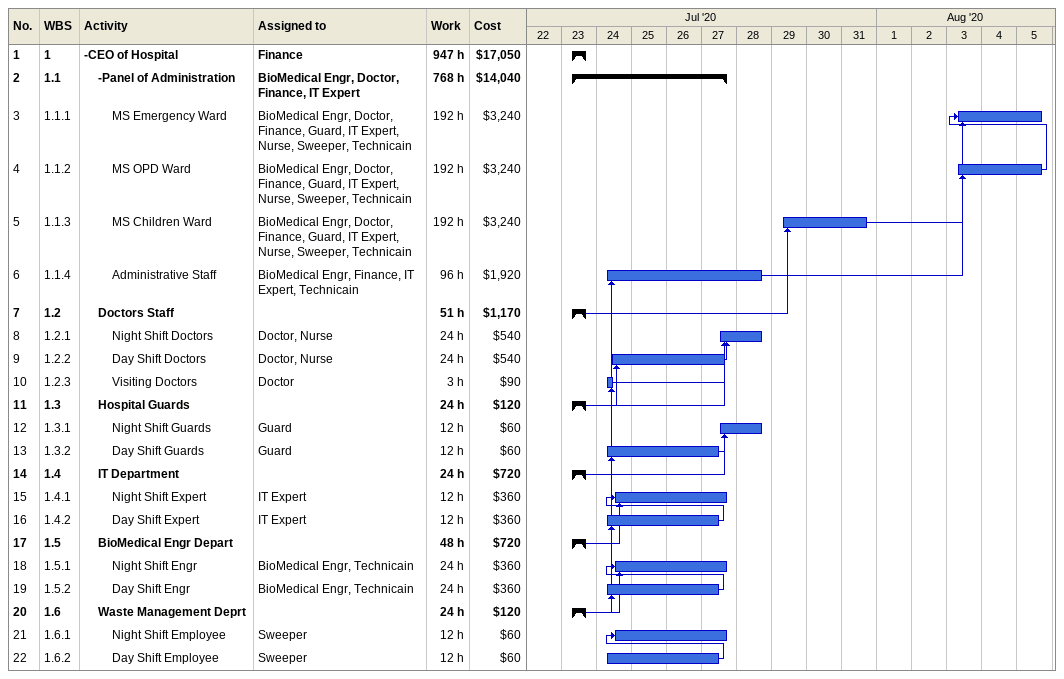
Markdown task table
| ID | WBS | Task | Start | Finish | Predecessors | Resources | Work (h) | Cost ($) |
|---|---|---|---|---|---|---|---|---|
| 1 | 1 | **-CEO of Hospital** | 2020-07-23 | 2020-07-23 |  | Finance | 947 | 17050 |
| 2 | 1.1 | **-Panel of Administration** | 2020-07-23 | 2020-07-27 |  | BioMedical Engr, Doctor, Finance, IT Expert | 768 | 14040 |
| 3 | 1.1.1 | MS Emergency Ward | 2020-08-03 | 2020-08-05 | 4, 5, 6 | BioMedical Engr, Doctor, Finance, Guard, IT Expert, Nurse, Sweeper, Technicain | 192 | 3240 |
| 4 | 1.1.2 | MS OPD Ward | 2020-08-03 | 2020-08-05 | 5, 6 | BioMedical Engr, Doctor, Finance, Guard, IT Expert, Nurse, Sweeper, Technicain | 192 | 3240 |
| 5 | 1.1.3 | MS Children Ward | 2020-07-29 | 2020-07-31 | 6, 7 | BioMedical Engr, Doctor, Finance, Guard, IT Expert, Nurse, Sweeper, Technicain | 192 | 3240 |
| 6 | 1.1.4 | Administrative Staff | 2020-07-24 | 2020-07-28 | 7, 11, 14, 17, 20 | BioMedical Engr, Finance, IT Expert, Technicain | 96 | 1920 |
| 7 | 1.2 | **Doctors Staff** | 2020-07-23 | 2020-07-23 |  |  | 51 | 1170 |
| 8 | 1.2.1 | Night Shift Doctors | 2020-07-27 | 2020-07-28 | 9, 10, 11 | Doctor, Nurse | 24 | 540 |
| 9 | 1.2.2 | Day Shift Doctors | 2020-07-24 | 2020-07-27 | 10, 11 | Doctor, Nurse | 24 | 540 |
| 10 | 1.2.3 | Visiting Doctors | 2020-07-24 | 2020-07-24 | 11 | Doctor | 3 | 90 |
| 11 | 1.3 | **Hospital Guards** | 2020-07-23 | 2020-07-23 |  |  | 24 | 120 |
| 12 | 1.3.1 | Night Shift Guards | 2020-07-27 | 2020-07-28 | 13, 14 | Guard | 12 | 60 |
| 13 | 1.3.2 | Day Shift Guards | 2020-07-24 | 2020-07-27 | 14 | Guard | 12 | 60 |
| 14 | 1.4 | **IT Department** | 2020-07-23 | 2020-07-23 |  |  | 24 | 720 |
| 15 | 1.4.1 | Night Shift Expert | 2020-07-24 | 2020-07-27 | 16, 17 | IT Expert | 12 | 360 |
| 16 | 1.4.2 | Day Shift Expert | 2020-07-24 | 2020-07-27 | 17 | IT Expert | 12 | 360 |
| 17 | 1.5 | **BioMedical Engr Depart** | 2020-07-23 | 2020-07-23 |  |  | 48 | 720 |
| 18 | 1.5.1 | Night Shift Engr | 2020-07-24 | 2020-07-27 | 19, 20 | BioMedical Engr, Technicain | 24 | 360 |
| 19 | 1.5.2 | Day Shift Engr | 2020-07-24 | 2020-07-27 | 20 | BioMedical Engr, Technicain | 24 | 360 |
| 20 | 1.6 | **Waste Management Deprt** | 2020-07-23 | 2020-07-23 |  |  | 24 | 120 |
| 21 | 1.6.1 | Night Shift Employee | 2020-07-24 | 2020-07-27 | 22 | Sweeper | 12 | 60 |
| 22 | 1.6.2 | Day Shift Employee | 2020-07-24 | 2020-07-27 |  | Sweeper | 12 | 60 |
